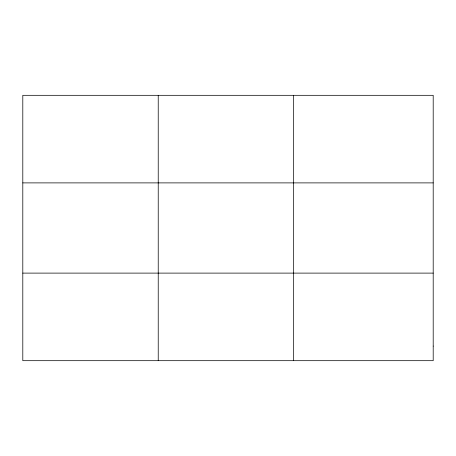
<?xml version="1.0" encoding="UTF-8"?>
<svg xmlns="http://www.w3.org/2000/svg" width="456" height="456" viewBox="0 0 456 456"><rect width="100%" height="100%" fill="white"/><g stroke="black" fill="none" stroke-linecap="round" stroke-linejoin="round"><path stroke-width="0.68" d="M158.232 360.685L158.232 95.315M293.664 360.685L293.664 95.315M22.8 182.89L433.2 182.89M22.8 273.11L433.2 273.11M433.2 346.087L433.2 360.685L22.8 360.685L22.8 95.315L433.2 95.315L433.2 346.087"/></g></svg>
